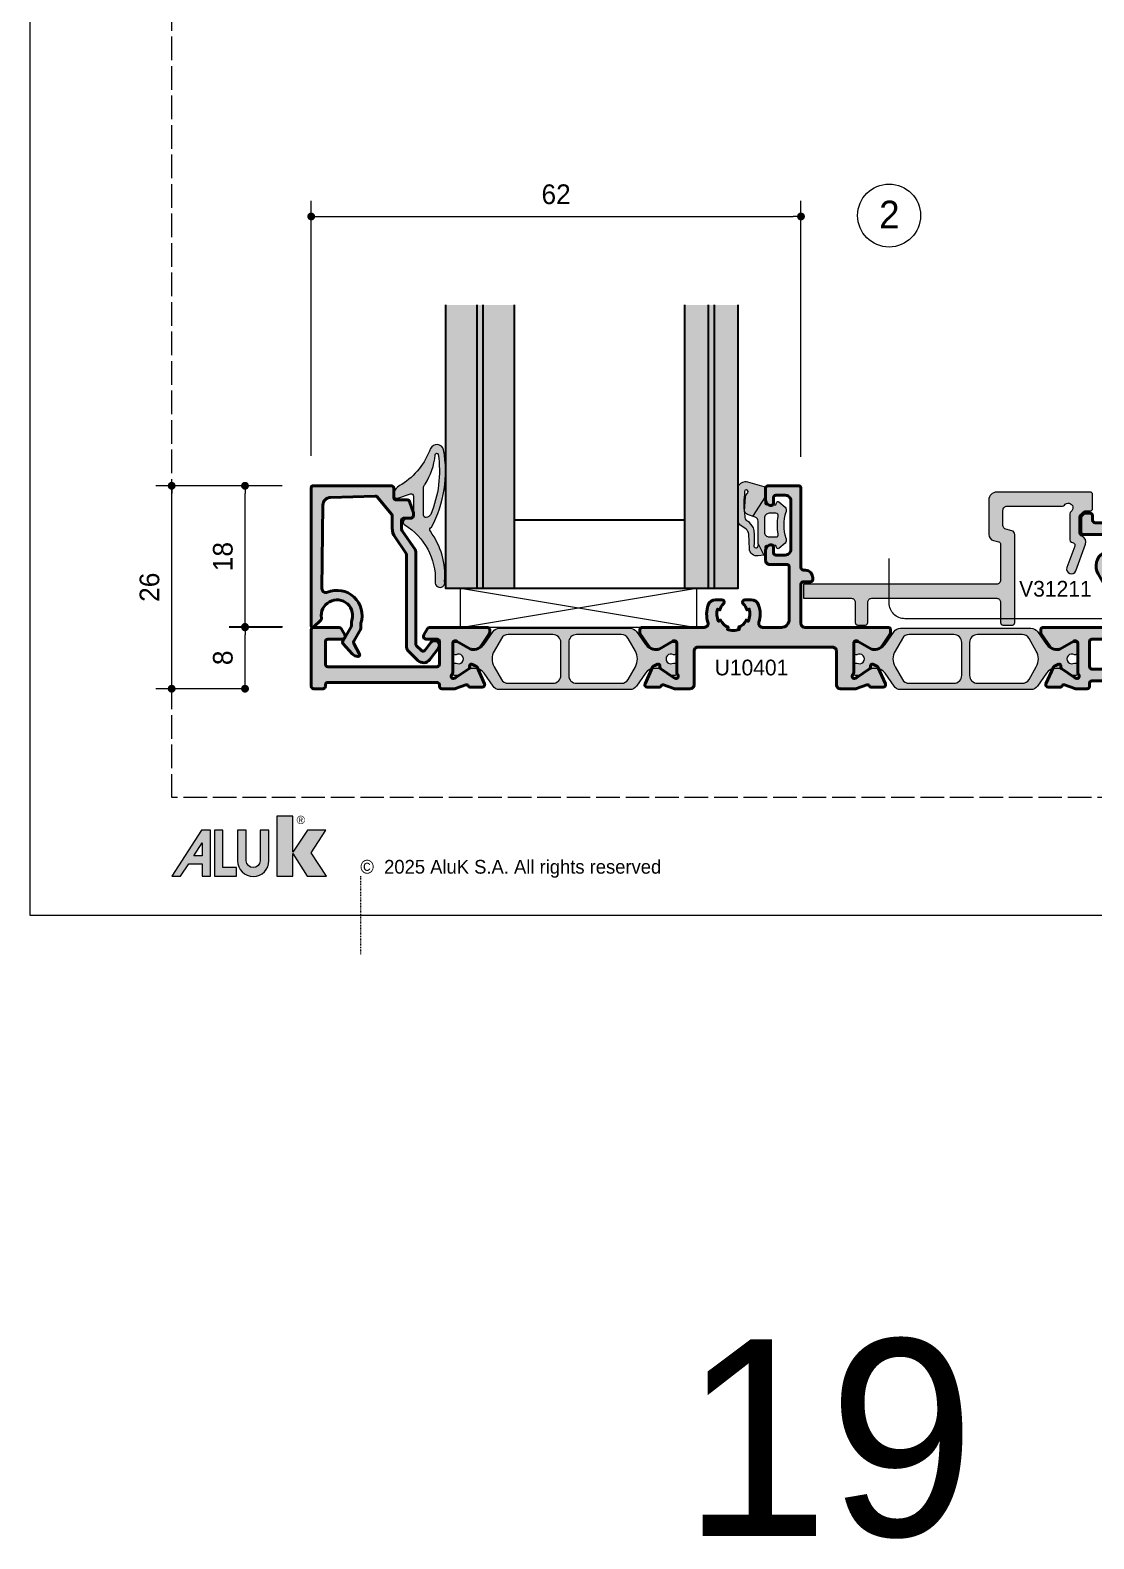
# Model space of a CAD drawing. Header units: millimetres. Extents: x -576 to 4430, y -1196 to 2690.
# Drawn here: x 2080 to 2215.3, y -79.2 to 112.6 of the extents above; entities that cross this region are included whole.
import ezdxf

# ---------------------------------------------------------------- set-up
doc = ezdxf.new("R2010")
doc.units = ezdxf.units.MM
doc.header["$LTSCALE"] = 0.25
doc.header["$MEASUREMENT"] = 0
doc.linetypes.add('ACAD_ISO02W100', pattern=[15, 12, -3])
doc.linetypes.add('DOT2', pattern=[0.125, 0, -0.125])
doc.layers.get('0').update_dxf_attribs({"lineweight": 5})
doc.layers.get('Defpoints').update_dxf_attribs({"lineweight": 5})
for name, color, linetype, lineweight in [('01_Accessories', 102, 'Continuous', 9), ('01_Aluminum', 4, 'Continuous', 40), ('01_Dimension', 251, 'Continuous', 9), ('01_Fill Glass', 254, 'Continuous', 0), ('01_Fill Plastic', 253, 'Continuous', 0), ('01_Fill Polyamide', 10, 'Continuous', 0), ('01_Glazing', 6, 'Continuous', 25), ('01_Plastic', 3, 'Continuous', 20), ('01_Polyamide', 201, 'Continuous', 20), ('01_Text', 40, 'Continuous', 25), ('01_Thin line', 8, 'Continuous', 9)]:
    doc.layers.add(name, color=color, linetype=linetype, lineweight=lineweight)
doc.layers.add('01_ALUK Logo', color=7, linetype='Continuous')
doc.layers.add('VETRO', color=6, linetype='Continuous')
doc.layers.add('01_Fill 2°material', color=7, linetype='Continuous', lineweight=0, true_color=0xbfbfbf)
doc.layers.add('01_Fill Aluminum', color=7, linetype='Continuous', lineweight=0, true_color=0xdcdcdc)
doc.layers.add('02_Block Frame', color=7, linetype='Continuous', lineweight=5, true_color=0xe2001a, plot=False)
doc.layers.add('02_Layout Grid', color=252, linetype='DOT2', lineweight=5, plot=False, transparency=0.5)
doc.styles.add('Aluk Text', font='GOTHIC.TTF')
doc.styles.get("Standard").update_dxf_attribs({"font": 'arial.ttf'})
doc.dimstyles.new('ALUK Manual 1-1', dxfattribs={"dimtxt": 2.5, "dimasz": 1, "dimexe": 2, "dimexo": 4, "dimgap": 1.5, "dimtad": 3, "dimdec": 1, "dimdsep": 46, "dimtxsty": 'Aluk Text', "dimblk": 'DOT', "dimcen": 0, "dimclrd": 256, "dimclre": 256, "dimclrt": 2, "dimaunit": 1, "dimadec": 0, "dimazin": 0, "dimtfac": 0.7, "dimtdec": 1, "dimtmove": 0, "dimatfit": 3, "dimldrblk": 'DOT', "dimfxl": 1, "dimtolj": 2, "dimlwd": -1, "dimlwe": -1, "dimarcsym": 0})

# ---------------------------------------------------------------- blocks, each defined once
blk = doc.blocks.new('N10822')
at = {"layer": '01_Fill Aluminum', "ltscale": 0.25}
h = blk.add_hatch(color=256, dxfattribs=at)
h.dxf.hatch_style = 1
h.paths.add_polyline_path([(18.3, 0.1, 0.414214), (18.1, 0.3), (0.5, 0.3, 0.668179), (0.36, -0.04), (1.23, -0.92, 0.239713), (1.49, -1, -1.314619), (1.05, -4.83, 0.096472), (0.94, -4.81), (0.5, -4.81, -0.131652), (0.35, -4.77), (-1.45, -3.73, 0.32492), (-1.8, -3.77), (-3.06, -4.9, 0.221443), (-3.39, -5.68, 0.543658), (-3.1, -5.84), (-1.75, -5.11, -0.260828), (-1.45, -5.11), (0.03, -5.97, 0.131652), (0.18, -6.01), (0.73, -6.01, -0.077954), (0.82, -6.02, 0.639471), (4.76, -1.75, -0.535663), (5.22, -1.06), (15.84, -1.19, -0.402203), (16.83, -2.16), (16.99, -7.85, -0.237824), (16.88, -8.1), (14.69, -9.93, -0.175595), (14.5, -10), (12.9, -10, 0.153915), (11.76, -10.36), (9.83, -11.71, -0.153915), (9.54, -11.8), (-2.02, -11.8, 0.198912), (-2.73, -12.09), (-3.9, -13.27, 0.457988), (-3.79, -14.78), (-2.36, -15.88, 1), (-1.63, -14.92), (-2.62, -14.16, -0.452966), (-2.65, -13.71), (-2.03, -13.09, -0.198912), (-1.81, -13), (9.92, -13, 0.153915), (10.21, -12.91), (12.57, -11.25, -0.153915), (12.75, -11.2), (13.9, -11.2, -0.414214), (14.2, -11.5), (14.2, -12.4, 0.414214), (14.5, -12.7), (14.77, -12.7, 0.078702), (14.86, -12.69), (16.29, -12.22, 0.32492), (16.5, -11.93), (16.5, -10.5, -0.414214), (16.8, -10.2), (18, -10.2, 0.414214), (18.3, -9.9)])
at = {"layer": '01_Aluminum'}
blk.add_lwpolyline([(0.82, -6.02, 0.077954), (0.73, -6.01), (0.18, -6.01, -0.131652), (0.03, -5.97), (-1.45, -5.11, 0.260828), (-1.75, -5.11), (-3.1, -5.84, -0.568509), (-3.39, -5.67), (-3.39, -5.65, -0.212557), (-3.06, -4.9), (-1.8, -3.77, -0.32492), (-1.45, -3.73), (0.35, -4.77, 0.131652), (0.5, -4.81), (0.94, -4.81, -0.096472), (1.05, -4.83, 1.314619), (1.49, -1, -0.239713), (1.23, -0.92), (0.36, -0.04, -0.668179), (0.5, 0.3), (18.1, 0.3, -0.414214), (18.3, 0.1), (18.3, -9.9, -0.414216), (18, -10.2), (16.8, -10.2, 0.414214), (16.5, -10.5), (16.5, -11.93, -0.32492), (16.29, -12.22), (14.86, -12.69, -0.078702), (14.77, -12.7), (14.5, -12.7, -0.414214), (14.2, -12.4), (14.2, -11.5, 0.414214), (13.9, -11.2), (12.75, -11.2, 0.153915), (12.57, -11.25), (10.21, -12.91, -0.153915), (9.92, -13), (-1.81, -13, 0.198912), (-2.03, -13.09), (-2.65, -13.71, 0.452966), (-2.62, -14.16), (-1.63, -14.92, -1), (-2.36, -15.88), (-3.79, -14.78, -0.457988), (-3.9, -13.27), (-2.73, -12.09, -0.198912), (-2.02, -11.8), (9.54, -11.8, 0.153915), (9.83, -11.71), (11.76, -10.36, -0.153915), (12.9, -10), (14.5, -10, 0.175595), (14.69, -9.93), (16.88, -8.1, 0.237824), (16.99, -7.85), (16.83, -2.16, 0.402203), (15.84, -1.19), (5.23, -1.06, 0.542071), (4.76, -1.75, -0.639471)], format="xyb", close=True, dxfattribs=at)
blk = doc.blocks.new('809120')
at = {"layer": '01_Fill Plastic', "ltscale": 0.25}
h = blk.add_hatch(color=256, dxfattribs=at)
h.dxf.hatch_style = 1
h.paths.add_polyline_path([(-9.32, -2.78, 1.248095), (-9.27, -3.97, 0.180641), (-2.91, -2.16, -0.571388), (-2.39, -2.31, 0.168668), (7.45, -3.84, 0.698506), (7.61, -2.17, -0.159099), (3.03, 1.47, 0.302817), (1.73, 2.5, 0.536771), (1.31, 1.97), (1.84, 0.39, -0.511773), (1.55, 0), (-1.05, 0, -0.414214), (-1.35, 0.3), (-1.35, 0.9, 0.752498), (-2.1, 1.11, -0.27203)])
h.paths.add_polyline_path([(-0.88, -1.3), (2.72, -1.3, -0.138334), (3.09, -1.49, 0.117417), (6.79, -2.77, -0.964685), (6.87, -3.15, -0.136865), (-0.77, -2.2, -0.234974), (-1.15, -1.61, -0.505344)], flags=16)
at = {"layer": '01_Plastic'}
for points in [[(-1.35, 0.9, 0.752498), (-2.1, 1.11, -0.27203), (-9.32, -2.78, 1.248095), (-9.27, -3.97, 0.180641), (-2.91, -2.16, -0.571388), (-2.39, -2.31, 0.168668), (7.45, -3.84, 0.698506), (7.61, -2.17, -0.159099), (3.03, 1.47, 0.302817), (1.73, 2.5, 0.536771), (1.31, 1.97), (1.84, 0.39, -0.511773), (1.55, 0), (-1.05, 0, -0.414214), (-1.35, 0.3)], [(6.87, -3.15, -0.136865), (-0.77, -2.2, -0.234974), (-1.15, -1.61, -0.505344), (-0.88, -1.3), (2.72, -1.3, -0.138334), (3.09, -1.49, 0.117417), (6.79, -2.77, -0.964685)]]:
    blk.add_lwpolyline(points, format="xyb", close=True, dxfattribs=at)
blk = doc.blocks.new('U10401')
at = {"layer": '01_Fill Aluminum', "ltscale": 0.25}
h = blk.add_hatch(color=256, dxfattribs=at)
h.dxf.hatch_style = 1
h.paths.add_polyline_path([(38.35, 6.97, 0.147321), (38.4, 7.14), (38.4, 7.5, 0.414214), (38.1, 7.8), (30.5, 7.8, -0.414214), (30.2, 8.1), (30.2, 12.98, -0.131652), (30.24, 13.13), (31.09, 14.6, 0.400766), (30.44, 17.28, -0.255626), (30.3, 17.54), (30.3, 19.3, -0.414214), (30.6, 19.6), (33, 19.6, 0.414214), (33.3, 19.9), (33.3, 21.78, 0.198912), (33.21, 21.99), (32.99, 22.21, 0.198912), (32.78, 22.3), (32.1, 22.3, 0.414214), (31.8, 22), (31.8, 21.4, -0.414214), (31.5, 21.1), (29.09, 21.1, 0.404026), (28.79, 20.81), (28.64, 16.62, 0.424475), (29.14, 16.1), (29.36, 16.1, -0.57735), (29.79, 15.35), (28.64, 13.35, -0.267949), (28.2, 13.1), (22.81, 13.1), (22.51, 12.8), (22.21, 13.1), (16.8, 13.1, -0.267949), (16.36, 13.35), (15.21, 15.35, -0.57735), (15.64, 16.1), (15.86, 16.1, 0.424475), (16.36, 16.62), (16.21, 20.81, 0.404026), (15.91, 21.1), (13.5, 21.1, -0.414214), (13.2, 21.4), (13.2, 24.7, 0.414214), (12.9, 25), (1, 25, 0.414214), (0, 24), (0, 0.3, 0.414214), (0.3, 0), (1.3, 0, 0.414214), (1.6, 0.3), (1.6, 0.7, -0.414214), (1.9, 1), (17.3, 1, -0.414214), (17.6, 0.7), (17.6, 0.3, 0.414214), (17.9, 0), (18.9, 0, 0.414214), (19.2, 0.3), (19.2, 0.7, -0.414214), (19.5, 1), (31.9, 1, -0.414214), (32.2, 0.7), (32.2, 0.3, 0.414214), (32.5, 0), (33.97, 0, 0.086513), (34.07, 0.02), (35.37, 0.49, -0.392793), (35.67, 0.36), (35.67, 0.35, 0.294413), (35.89, 0.21), (37.46, 0.2, 0.548619), (37.74, 0.62), (36.79, 2.73, 0.177976), (36.65, 2.87), (36.14, 3.11, 0.717549), (35.85, 2.87, -0.329769), (35.73, 2.53), (34.1, 1.41), (33.92, 1.33, -0.855531), (33.6, 1.82, 0.213411), (33.7, 2.05), (33.7, 5.8, -0.414983), (34, 6.1), (34.05, 6.1, -0.131652), (34.2, 6.06), (35.96, 5.04, 0.131652), (36.11, 5), (36.48, 5, 0.248118), (37.31, 5.44)])
h.paths.add_polyline_path([(32.2, 6), (32.2, 2.8, -0.414214), (31.9, 2.5), (1.8, 2.5, -0.414214), (1.5, 2.8), (1.5, 23.2, -0.414214), (1.8, 23.5), (11.4, 23.5, -0.414214), (11.7, 23.2), (11.7, 20.1, 0.414214), (12.2, 19.6), (14.4, 19.6, -0.414214), (14.7, 19.3), (14.7, 17.54, -0.255626), (14.56, 17.28, 0.400766), (13.91, 14.6), (15.47, 11.9, 0.267949), (16.33, 11.4), (19.16, 11.4, -0.552156), (19.43, 10.97, 0.196798), (19.28, 8.4, 0.320528), (20.23, 7.72), (21.01, 7.72, 0.666464), (21.22, 8.23, -0.120948), (20.78, 8.97), (20.49, 8.88, -0.18921), (20.61, 10.41), (20.88, 10.28, -0.18921), (21.84, 11.18), (21.73, 11.45, -0.18921), (23.27, 11.45), (23.16, 11.18, -0.18921), (24.12, 10.28), (24.39, 10.41, -0.18921), (24.51, 8.88), (24.22, 8.97, -0.120948), (23.78, 8.23, 0.666464), (23.99, 7.72), (24.77, 7.72, 0.320528), (25.72, 8.4, 0.196798), (25.57, 10.97, -0.552156), (25.84, 11.4), (28.26, 11.4, -0.414214), (28.76, 10.9), (28.76, 7.3, 0.414214), (29.76, 6.3), (31.9, 6.3, -0.414214)], flags=16)
h.paths.add_polyline_path([(89.35, 6.97, 0.318573), (89.34, 7.32, 0.619782), (89.1, 7.8), (81.21, 7.8, -0.509087), (80.74, 8.45, 0.164614), (80.71, 10.63, 0.317837), (79.76, 11.3), (78.97, 11.3, 0.671875), (78.76, 10.79, -0.124742), (79.22, 10.03), (79.51, 10.12, -0.18921), (79.39, 8.59), (79.12, 8.72, -0.18921), (78.16, 7.82), (78.27, 7.55, -0.18921), (76.73, 7.55), (76.84, 7.82, -0.18921), (75.88, 8.72), (75.61, 8.59, -0.18921), (75.49, 10.12), (75.78, 10.03, -0.124742), (76.24, 10.79, 0.671875), (76.03, 11.3), (75.24, 11.3, 0.317837), (74.29, 10.63, 0.164614), (74.26, 8.45, -0.509087), (73.79, 7.8), (71.4, 7.8, -0.414214), (70.4, 8.8), (70.4, 15.5, -0.414214), (70.7, 15.8), (72.9, 15.8, 0.414214), (73.4, 16.3), (73.4, 17.6, 0.414214), (72.7, 18.3, 0.414214), (72.4, 18), (72.4, 17.3, -0.414214), (72.1, 17), (70.9, 17, -0.414214), (70.2, 17.7), (70.2, 23.9, -0.414214), (70.9, 24.6), (72.1, 24.6, -0.414214), (72.4, 24.3), (72.4, 23.6, 0.414214), (72.7, 23.3, 0.414214), (73.4, 24), (73.4, 25.5, 0.414214), (73.1, 25.8), (69.2, 25.8, 0.414214), (68.9, 25.5), (68.9, 15.38, -0.414214), (68.6, 15.08), (68.32, 15.08, 0.429768), (67.41, 13.96, 0.494958), (67.71, 13.59), (68.59, 13.6, -0.423096), (68.9, 13.3), (68.9, 8.3, -0.414214), (68.4, 7.8), (57.8, 7.8, 0.619782), (57.56, 7.32, 0.32569), (57.55, 6.97), (58.59, 5.44, 0.248118), (59.42, 5), (59.79, 5, 0.131652), (59.94, 5.04), (61.77, 6.1), (61.9, 6.1, -0.413444), (62.2, 5.8), (62.2, 2.05, 0.213411), (62.3, 1.82, -0.85546), (61.98, 1.33), (61.8, 1.41), (60.17, 2.53, -0.267949), (60.04, 2.8), (60.05, 2.92, 0.57735), (59.76, 3.11), (59.25, 2.87, 0.177976), (59.11, 2.73), (58.16, 0.62, 0.544467), (58.44, 0.2), (60.01, 0.21, 0.303984), (60.23, 0.35, -0.402738), (60.53, 0.49), (61.83, 0.02, 0.086513), (61.93, 0), (63.9, 0, 0.414214), (64.4, 0.5), (64.4, 4.8, -0.414214), (64.9, 5.3), (82, 5.3, -0.414214), (82.5, 4.8), (82.5, 0.5, 0.414214), (83, 0), (84.97, 0, 0.086513), (85.07, 0.02), (86.37, 0.49, -0.392793), (86.67, 0.36), (86.67, 0.35, 0.294413), (86.89, 0.21), (88.46, 0.2, 0.548619), (88.74, 0.62), (87.79, 2.73, 0.177976), (87.65, 2.87), (87.14, 3.11, 0.717549), (86.85, 2.87, -0.329769), (86.73, 2.53), (85.1, 1.41), (84.92, 1.33, -0.855531), (84.6, 1.82, 0.213411), (84.7, 2.05), (84.7, 5.8, -0.414983), (85, 6.1), (85.13, 6.1), (86.96, 5.04, 0.131652), (87.11, 5), (87.48, 5, 0.248118), (88.31, 5.44)])
h.paths.add_polyline_path([(131.2, 7.5, 0.414214), (130.9, 7.8), (127.65, 7.8, 0.267949), (127.39, 7.65), (126.94, 6.87, 0.131652), (126.9, 6.72, 0.569051), (127.2, 6.3), (129.1, 6.3, -0.414214), (129.4, 6), (129.4, 3.1, -0.414214), (129.1, 2.8), (115.2, 2.8, -0.414214), (114.9, 3.1), (114.9, 6, -0.414214), (115.2, 6.3), (116.6, 6.3, 0.414214), (116.9, 6.6, 0.240277), (116.86, 6.87), (116.41, 7.65, 0.267949), (116.15, 7.8), (108.8, 7.8, 0.619782), (108.56, 7.32, 0.32569), (108.55, 6.97), (109.59, 5.44, 0.248118), (110.42, 5), (110.79, 5, 0.131652), (110.94, 5.04), (112.77, 6.1), (112.9, 6.1, -0.413444), (113.2, 5.8), (113.2, 2.05, 0.213411), (113.3, 1.82, -0.85546), (112.98, 1.33), (112.8, 1.41), (111.17, 2.53, -0.267949), (111.04, 2.8), (111.05, 2.92, 0.57735), (110.76, 3.11), (110.25, 2.87, 0.177976), (110.11, 2.73), (109.16, 0.62, 0.544467), (109.44, 0.2), (111.01, 0.21, 0.303984), (111.23, 0.35, -0.402738), (111.53, 0.49), (112.83, 0.02, 0.086513), (112.93, 0), (114.6, 0, 0.563903), (114.92, 0.41, -0.511916), (115.2, 0.8), (129.1, 0.8, -0.414214), (129.4, 0.5), (129.4, 0.3, 0.414214), (129.7, 0), (130.9, 0, 0.414214), (131.2, 0.3)])
at = {"layer": '01_Fill Polyamide', "ltscale": 0.25}
h = blk.add_hatch(color=256, dxfattribs=at)
h.dxf.hatch_style = 1
h.paths.add_polyline_path([(61.78, 4.32), (61.9, 4.32, 0.414214), (62.2, 4.62), (62.2, 5.62, 0.414214), (61.9, 5.92), (61.51, 5.92, 0.131652), (61.41, 5.89), (59.9, 5.02, -0.131652), (59.8, 4.99), (59.44, 4.99, -0.244698), (58.21, 5.63), (57.07, 7.27, 0.244698), (56.25, 7.69), (39.65, 7.69, 0.244698), (38.83, 7.27), (37.69, 5.63, -0.244698), (36.46, 4.99), (36.1, 4.99, -0.131653), (36, 5.02), (34.49, 5.89, 0.131653), (34.39, 5.92), (34, 5.92, 0.414214), (33.7, 5.62), (33.7, 4.62, 0.414214), (34, 4.32), (34.12, 4.32, -1.809153), (34.12, 3.27), (34, 3.27, 0.414214), (33.7, 2.97), (33.7, 1.97, 0.414214), (34, 1.67), (34.39, 1.67, 0.131655), (34.49, 1.7), (36, 2.57, -0.131655), (36.1, 2.59), (36.46, 2.59, -0.244698), (37.69, 1.96), (38.83, 0.32, 0.244698), (39.65, -0.11), (56.25, -0.11, 0.244698), (57.07, 0.32), (58.21, 1.96, -0.244698), (59.44, 2.59), (59.8, 2.59, -0.131652), (59.9, 2.57), (61.41, 1.7, 0.131652), (61.51, 1.67), (61.9, 1.67, 0.414214), (62.2, 1.97), (62.2, 2.97, 0.414214), (61.9, 3.27), (61.78, 3.27, -1.809153)])
h.paths.add_polyline_path([(56.93, 2.79), (56.01, 1.19, -0.267949), (55.14, 0.69), (49.45, 0.69, -0.414214), (48.45, 1.69), (48.45, 5.89, -0.414214), (49.45, 6.89), (55.14, 6.89, -0.267948), (56.01, 6.39), (56.93, 4.79, -0.26795)], flags=16)
h.paths.add_polyline_path([(47.45, 1.69, -0.414214), (46.45, 0.69), (40.76, 0.69, -0.267948), (39.89, 1.19), (38.97, 2.79, -0.267951), (38.97, 4.79), (39.89, 6.39, -0.267948), (40.76, 6.89), (46.45, 6.89, -0.414214), (47.45, 5.89)], flags=16)
h.paths.add_polyline_path([(112.78, 4.32), (112.9, 4.32, 0.414214), (113.2, 4.62), (113.2, 5.62, 0.414214), (112.9, 5.92), (112.51, 5.92, 0.131652), (112.41, 5.89), (110.9, 5.02, -0.131652), (110.8, 4.99), (110.44, 4.99, -0.244698), (109.21, 5.63), (108.07, 7.27, 0.244698), (107.25, 7.69), (90.65, 7.69, 0.244698), (89.83, 7.27), (88.69, 5.63, -0.244698), (87.46, 4.99), (87.1, 4.99, -0.131653), (87, 5.02), (85.49, 5.89, 0.131653), (85.39, 5.92), (85, 5.92, 0.414214), (84.7, 5.62), (84.7, 4.62, 0.414214), (85, 4.32), (85.12, 4.32, -1.809153), (85.12, 3.27), (85, 3.27, 0.414214), (84.7, 2.97), (84.7, 1.97, 0.414214), (85, 1.67), (85.39, 1.67, 0.131655), (85.49, 1.7), (87, 2.57, -0.131655), (87.1, 2.59), (87.46, 2.59, -0.244698), (88.69, 1.96), (89.83, 0.32, 0.244698), (90.65, -0.11), (107.25, -0.11, 0.244698), (108.07, 0.32), (109.21, 1.96, -0.244698), (110.44, 2.59), (110.8, 2.59, -0.131652), (110.9, 2.57), (112.41, 1.7, 0.131652), (112.51, 1.67), (112.9, 1.67, 0.414214), (113.2, 1.97), (113.2, 2.97, 0.414214), (112.9, 3.27), (112.78, 3.27, -1.809153)])
h.paths.add_polyline_path([(89.97, 4.79), (90.89, 6.39, -0.267948), (91.76, 6.89), (97.45, 6.89, -0.414214), (98.45, 5.89), (98.45, 1.69, -0.414214), (97.45, 0.69), (91.76, 0.69, -0.267948), (90.89, 1.19), (89.97, 2.79, -0.267951)], flags=16)
h.paths.add_polyline_path([(99.45, 5.89, -0.414214), (100.45, 6.89), (106.14, 6.89, -0.267948), (107.01, 6.39), (107.93, 4.79, -0.26795), (107.93, 2.79), (107.01, 1.19, -0.267949), (106.14, 0.69), (100.45, 0.69, -0.414214), (99.45, 1.69)], flags=16)
at = {"layer": '01_Aluminum'}
for points in [[(29.09, 21.1, 0.404026), (28.79, 20.81), (28.64, 16.62, 0.424475), (29.14, 16.1), (29.36, 16.1, -0.57735), (29.79, 15.35), (28.64, 13.35, -0.267949), (28.2, 13.1), (22.81, 13.1), (22.51, 12.8), (22.21, 13.1), (16.8, 13.1, -0.267949), (16.36, 13.35), (15.21, 15.35, -0.57735), (15.64, 16.1), (15.86, 16.1, 0.424475), (16.36, 16.62), (16.21, 20.81, 0.404026), (15.91, 21.1), (13.5, 21.1, -0.414214), (13.2, 21.4), (13.2, 24.7, 0.414214), (12.9, 25), (1, 25, 0.414214), (0, 24), (0, 0.3, 0.414214), (0.3, 0), (1.3, 0, 0.414214), (1.6, 0.3), (1.6, 0.7, -0.414214), (1.9, 1), (17.3, 1, -0.414214), (17.6, 0.7), (17.6, 0.3, 0.414214), (17.9, 0), (18.9, 0, 0.414214), (19.2, 0.3), (19.2, 0.7, -0.414214), (19.5, 1), (31.9, 1, -0.414214), (32.2, 0.7), (32.2, 0.3, 0.414214), (32.5, 0), (33.97, 0, 0.086513), (34.07, 0.02), (35.37, 0.49, -0.392793), (35.67, 0.36), (35.67, 0.35, 0.294413), (35.89, 0.21), (37.46, 0.2, 0.548619), (37.74, 0.62), (36.79, 2.73, 0.177976), (36.65, 2.87), (36.14, 3.11, 0.57735), (35.85, 2.92), (35.86, 2.8, -0.267949), (35.73, 2.53), (34.1, 1.41), (33.92, 1.33, -0.85546), (33.6, 1.82, 0.213411), (33.7, 2.05), (33.7, 5.8, -0.412357), (34, 6.1), (34.05, 6.1, -0.131652), (34.2, 6.06), (35.96, 5.04, 0.131652), (36.11, 5), (36.48, 5, 0.248118), (37.31, 5.44), (38.35, 6.97, 0.153915), (38.4, 7.14), (38.4, 7.5, 0.414214), (38.1, 7.8), (30.5, 7.8, -0.414214), (30.2, 8.1), (30.2, 12.98, -0.131652), (30.24, 13.13), (31.09, 14.6, 0.400766), (30.44, 17.28, -0.255626), (30.3, 17.54), (30.3, 19.3, -0.414214), (30.6, 19.6), (33, 19.6, 0.414214), (33.3, 19.9), (33.3, 21.78, 0.198912), (33.21, 21.99), (32.99, 22.21, 0.198912), (32.78, 22.3), (32.1, 22.3, 0.414214), (31.8, 22), (31.8, 21.4, -0.414214), (31.5, 21.1)], [(83, 0), (84.97, 0, 0.086513), (85.07, 0.02), (86.37, 0.49, -0.392793), (86.67, 0.36), (86.67, 0.35, 0.294413), (86.89, 0.21), (88.46, 0.2, 0.548619), (88.74, 0.62), (87.79, 2.73, 0.177976), (87.65, 2.87), (87.14, 3.11, 0.57735), (86.85, 2.92), (86.86, 2.8, -0.267949), (86.73, 2.53), (85.1, 1.41), (84.92, 1.33, -0.85546), (84.6, 1.82, 0.213411), (84.7, 2.05), (84.7, 5.8, -0.412357), (85, 6.1), (85.05, 6.1, -0.131652), (85.2, 6.06), (86.96, 5.04, 0.131652), (87.11, 5), (87.48, 5, 0.248118), (88.31, 5.44), (89.35, 6.97, 0.153915), (89.4, 7.14), (89.4, 7.5, 0.414214), (89.1, 7.8), (81.21, 7.8, -0.509087), (80.74, 8.45, 0.164614), (80.71, 10.63, 0.317837), (79.76, 11.3), (78.97, 11.3, 0.671875), (78.76, 10.79, -0.124742), (79.22, 10.03), (79.51, 10.12, -0.18921), (79.39, 8.59), (79.12, 8.72, -0.18921), (78.16, 7.82), (78.27, 7.55, -0.18921), (76.73, 7.55), (76.84, 7.82, -0.18921), (75.88, 8.72), (75.61, 8.59, -0.18921), (75.49, 10.12), (75.78, 10.03, -0.124742), (76.24, 10.79, 0.671875), (76.03, 11.3), (75.24, 11.3, 0.317837), (74.29, 10.63, 0.164614), (74.26, 8.45, -0.509087), (73.79, 7.8), (71.4, 7.8, -0.414214), (70.4, 8.8), (70.4, 15.5, -0.414214), (70.7, 15.8), (72.9, 15.8, 0.414214), (73.4, 16.3), (73.4, 17.6, 0.414214), (72.7, 18.3, 0.414214), (72.4, 18), (72.4, 17.3, -0.414214), (72.1, 17), (70.9, 17, -0.414214), (70.2, 17.7), (70.2, 23.9, -0.414214), (70.9, 24.6), (72.1, 24.6, -0.414214), (72.4, 24.3), (72.4, 23.6, 0.414214), (72.7, 23.3, 0.414214), (73.4, 24), (73.4, 25.5, 0.414214), (73.1, 25.8), (69.2, 25.8, 0.414214), (68.9, 25.5), (68.9, 15.38, -0.414214), (68.6, 15.08), (68.32, 15.08, 0.391837), (67.4, 14.09), (67.4, 13.89, 0.414214), (67.7, 13.59), (68.6, 13.6, -0.414214), (68.9, 13.3), (68.9, 8.3, -0.414214), (68.4, 7.8), (57.8, 7.8, 0.414214), (57.5, 7.5), (57.5, 7.14, 0.153915), (57.55, 6.97), (58.59, 5.44, 0.248118), (59.42, 5), (59.79, 5, 0.131652), (59.94, 5.04), (61.7, 6.06, -0.131652), (61.85, 6.1), (61.9, 6.1, -0.412357), (62.2, 5.8), (62.2, 2.05, 0.213411), (62.3, 1.82, -0.85546), (61.98, 1.33), (61.8, 1.41), (60.17, 2.53, -0.267949), (60.04, 2.8), (60.05, 2.92, 0.57735), (59.76, 3.11), (59.25, 2.87, 0.177976), (59.11, 2.73), (58.16, 0.62, 0.548619), (58.44, 0.2), (60.01, 0.21, 0.294413), (60.23, 0.35), (60.23, 0.36, -0.392793), (60.53, 0.49), (61.83, 0.02, 0.086513), (61.93, 0), (63.9, 0, 0.414214), (64.4, 0.5), (64.4, 4.8, -0.414214), (64.9, 5.3), (82, 5.3, -0.414214), (82.5, 4.8), (82.5, 0.5, 0.414214)], [(20.61, 10.41), (20.88, 10.28, -0.18921), (21.84, 11.18), (21.73, 11.45, -0.18921), (23.27, 11.45), (23.16, 11.18, -0.18921), (24.12, 10.28), (24.39, 10.41, -0.18921), (24.51, 8.88), (24.22, 8.97, -0.120948), (23.78, 8.23, 0.666464), (23.99, 7.72), (24.77, 7.72, 0.320528), (25.72, 8.4, 0.196798), (25.57, 10.97, -0.552156), (25.84, 11.4), (28.26, 11.4, -0.414214), (28.76, 10.9), (28.76, 7.3, 0.414214), (29.76, 6.3), (31.9, 6.3, -0.414214), (32.2, 6), (32.2, 2.8, -0.414214), (31.9, 2.5), (1.8, 2.5, -0.414214), (1.5, 2.8), (1.5, 23.2, -0.414214), (1.8, 23.5), (11.4, 23.5, -0.414214), (11.7, 23.2), (11.7, 20.1, 0.414214), (12.2, 19.6), (14.4, 19.6, -0.414214), (14.7, 19.3), (14.7, 17.54, -0.255626), (14.56, 17.28, 0.400766), (13.91, 14.6), (15.47, 11.9, 0.267949), (16.33, 11.4), (19.16, 11.4, -0.552156), (19.43, 10.97, 0.196798), (19.28, 8.4, 0.320528), (20.23, 7.72), (21.01, 7.72, 0.666464), (21.22, 8.23, -0.120948), (20.78, 8.97), (20.49, 8.88, -0.18921)], [(114.6, 0), (112.93, 0, -0.086513), (112.83, 0.02), (111.53, 0.49, 0.392793), (111.23, 0.36), (111.23, 0.35, -0.294413), (111.01, 0.21), (109.44, 0.2, -0.548619), (109.16, 0.62), (110.11, 2.73, -0.177976), (110.25, 2.87), (110.76, 3.11, -0.57735), (111.05, 2.92), (111.04, 2.8, 0.267949), (111.17, 2.53), (112.8, 1.41), (112.98, 1.33, 0.85546), (113.3, 1.82, -0.213411), (113.2, 2.05), (113.2, 5.8, 0.412357), (112.9, 6.1), (112.85, 6.1, 0.131652), (112.7, 6.06), (110.94, 5.04, -0.131652), (110.79, 5), (110.42, 5, -0.248118), (109.59, 5.44), (108.55, 6.97, -0.153915), (108.5, 7.14), (108.5, 7.5, -0.414214), (108.8, 7.8), (116.15, 7.8, -0.267949), (116.41, 7.65), (116.86, 6.87, -0.131652), (116.9, 6.72), (116.9, 6.6, -0.414214), (116.6, 6.3), (115.2, 6.3, 0.414214), (114.9, 6), (114.9, 3.1, 0.414214), (115.2, 2.8), (129.1, 2.8, 0.414214), (129.4, 3.1), (129.4, 6, 0.414214), (129.1, 6.3), (127.2, 6.3, -0.414214), (126.9, 6.6), (126.9, 6.72, -0.131652), (126.94, 6.87), (127.39, 7.65, -0.267949), (127.65, 7.8), (130.9, 7.8, -0.414214), (131.2, 7.5), (131.2, 0.3, -0.414214), (130.9, 0), (129.7, 0, -0.414214), (129.4, 0.3), (129.4, 0.5, 0.414214), (129.1, 0.8), (115.2, 0.8, 0.414214), (114.9, 0.5), (114.9, 0.3, -0.414214)]]:
    blk.add_lwpolyline(points, format="xyb", close=True, dxfattribs=at)
at = {"layer": '01_Polyamide'}
for points in [[(59.44, 2.59), (59.8, 2.59, -0.131652), (59.9, 2.57), (61.41, 1.7, 0.131652), (61.51, 1.67), (61.9, 1.67, 0.414214), (62.2, 1.97), (62.2, 2.97, 0.414214), (61.9, 3.27), (61.78, 3.27, -1.809153), (61.78, 4.32), (61.9, 4.32, 0.414214), (62.2, 4.62), (62.2, 5.62, 0.414214), (61.9, 5.92), (61.51, 5.92, 0.131652), (61.41, 5.89), (59.9, 5.02, -0.131652), (59.8, 4.99), (59.44, 4.99, -0.244698), (58.21, 5.63), (57.07, 7.27, 0.244698), (56.25, 7.69), (39.65, 7.69, 0.244698), (38.83, 7.27), (37.69, 5.63, -0.244698), (36.46, 4.99), (36.1, 4.99, -0.131653), (36, 5.02), (34.49, 5.89, 0.131653), (34.39, 5.92), (34, 5.92, 0.414214), (33.7, 5.62), (33.7, 4.62, 0.414215), (34, 4.32), (34.12, 4.32, -1.809153), (34.12, 3.27), (34, 3.27, 0.414214), (33.7, 2.97), (33.7, 1.97, 0.414214), (34, 1.67), (34.39, 1.67, 0.131655), (34.49, 1.7), (36, 2.57, -0.131655), (36.1, 2.59), (36.46, 2.59, -0.244698), (37.69, 1.96), (38.83, 0.32, 0.244698), (39.65, -0.11), (56.25, -0.11, 0.244698), (57.07, 0.32), (58.21, 1.96, -0.244698)], [(110.44, 2.59), (110.8, 2.59, -0.131652), (110.9, 2.57), (112.41, 1.7, 0.131652), (112.51, 1.67), (112.9, 1.67, 0.414214), (113.2, 1.97), (113.2, 2.97, 0.414214), (112.9, 3.27), (112.78, 3.27, -1.809153), (112.78, 4.32), (112.9, 4.32, 0.414214), (113.2, 4.62), (113.2, 5.62, 0.414214), (112.9, 5.92), (112.51, 5.92, 0.131652), (112.41, 5.89), (110.9, 5.02, -0.131652), (110.8, 4.99), (110.44, 4.99, -0.244698), (109.21, 5.63), (108.07, 7.27, 0.244698), (107.25, 7.69), (90.65, 7.69, 0.244698), (89.83, 7.27), (88.69, 5.63, -0.244698), (87.46, 4.99), (87.1, 4.99, -0.131653), (87, 5.02), (85.49, 5.89, 0.131653), (85.39, 5.92), (85, 5.92, 0.414214), (84.7, 5.62), (84.7, 4.62, 0.414215), (85, 4.32), (85.12, 4.32, -1.809153), (85.12, 3.27), (85, 3.27, 0.414214), (84.7, 2.97), (84.7, 1.97, 0.414214), (85, 1.67), (85.39, 1.67, 0.131655), (85.49, 1.7), (87, 2.57, -0.131655), (87.1, 2.59), (87.46, 2.59, -0.244698), (88.69, 1.96), (89.83, 0.32, 0.244698), (90.65, -0.11), (107.25, -0.11, 0.244698), (108.07, 0.32), (109.21, 1.96, -0.244698)], [(46.45, 0.69), (40.76, 0.69, -0.267948), (39.89, 1.19), (38.97, 2.79, -0.267951), (38.97, 4.79), (39.89, 6.39, -0.267948), (40.76, 6.89), (46.45, 6.89, -0.414214), (47.45, 5.89), (47.45, 1.69, -0.414214)], [(56.93, 4.79, -0.26795), (56.93, 2.79), (56.01, 1.19, -0.267949), (55.14, 0.69), (49.45, 0.69, -0.414214), (48.45, 1.69), (48.45, 5.89, -0.414214), (49.45, 6.89), (55.14, 6.89, -0.267948), (56.01, 6.39)], [(97.45, 0.69), (91.76, 0.69, -0.267948), (90.89, 1.19), (89.97, 2.79, -0.267951), (89.97, 4.79), (90.89, 6.39, -0.267948), (91.76, 6.89), (97.45, 6.89, -0.414214), (98.45, 5.89), (98.45, 1.69, -0.414214)], [(107.93, 4.79, -0.26795), (107.93, 2.79), (107.01, 1.19, -0.267949), (106.14, 0.69), (100.45, 0.69, -0.414214), (99.45, 1.69), (99.45, 5.89, -0.414214), (100.45, 6.89), (106.14, 6.89, -0.267948), (107.01, 6.39)]]:
    blk.add_lwpolyline(points, format="xyb", close=True, dxfattribs=at)
blk = doc.blocks.new('V31211')
at = {"layer": '01_Fill Plastic', "ltscale": 0.25}
h = blk.add_hatch(color=256, dxfattribs=at)
h.dxf.hatch_style = 1
h.paths.add_polyline_path([(36.16, -9), (11.57, -9, -0.414214), (11.07, -8.5), (11.07, -3.93, -0.339788), (11.29, -3.64), (11.97, -3.46, 0.339788), (12.57, -2.69), (12.57, 1.7, 0.414214), (11.57, 2.7), (-0.33, 2.7, 0.414214), (-0.63, 2.4), (-0.63, 0.6, 0.414214), (-0.33, 0.3), (0.34, 0.3, -0.198912), (0.55, 0.21), (0.97, -0.21, -0.198912), (1.06, -0.42), (1.06, -2.58, -0.307063), (0.87, -2.85), (0.73, -2.91, 0.405839), (0.27, -3.93), (1.51, -7.31, 0.999322), (2.64, -6.89), (1.64, -4.16, -0.405444), (1.81, -3.77), (2.07, -3.67, 0.307063), (2.26, -3.39), (2.26, -0.05, 0.250492), (2.13, 0.2, -1.218525), (2.96, 1.03, 0.250492), (3.21, 0.9), (10.27, 0.9, -0.414214), (10.77, 0.4), (10.77, -1.53, -0.339788), (10.39, -2.02), (9.64, -2.22, 0.339788), (9.27, -2.7), (9.27, -13.9, 0.414214), (9.57, -14.2), (10.77, -14.2, 0.414214), (11.07, -13.9), (11.07, -11.3, -0.414214), (11.57, -10.8), (27.46, -10.8, -0.414214), (27.96, -11.3), (27.96, -13.9, 0.414214), (28.26, -14.2), (29.26, -14.2, 0.414214), (29.56, -13.9), (29.56, -11.3, -0.414214), (30.06, -10.8), (36.16, -10.8)])
at = {"layer": '01_Plastic'}
blk.add_lwpolyline([(-0.63, 2.4, -0.414214), (-0.33, 2.7), (11.57, 2.7, -0.414214), (12.57, 1.7), (12.57, -2.69, -0.339788), (11.97, -3.46), (11.29, -3.64, 0.339788), (11.07, -3.93), (11.07, -8.5, 0.414214), (11.57, -9), (36.16, -9), (36.16, -10.8), (30.06, -10.8, 0.414214), (29.56, -11.3), (29.56, -13.9, -0.414214), (29.26, -14.2), (28.26, -14.2, -0.414214), (27.96, -13.9), (27.96, -11.3, 0.414214), (27.46, -10.8), (11.57, -10.8, 0.414214), (11.07, -11.3), (11.07, -13.9, -0.414214), (10.77, -14.2), (9.57, -14.2, -0.414214), (9.27, -13.9), (9.27, -2.7, -0.339788), (9.64, -2.22), (10.39, -2.02, 0.339788), (10.77, -1.53), (10.77, 0.4, 0.414214), (10.27, 0.9), (3.21, 0.9, -0.250492), (2.96, 1.03, 1.218525), (2.13, 0.2, -0.250492), (2.26, -0.05), (2.26, -3.39, -0.307063), (2.07, -3.67), (1.81, -3.77, 0.405444), (1.64, -4.16), (2.64, -6.89, -0.999322), (1.51, -7.31), (0.27, -3.93, -0.405839), (0.73, -2.91), (0.87, -2.85, 0.307063), (1.06, -2.58), (1.06, -0.42, 0.198912), (0.97, -0.21), (0.55, 0.21, 0.198912), (0.34, 0.3), (-0.33, 0.3, -0.414214), (-0.63, 0.6)], format="xyb", close=True, dxfattribs=at)
blk = doc.blocks.new('_Dot')
at = {"color": 0, "linetype": 'ByBlock', "lineweight": -2}
blk.add_line((-0.5, 0), (-1, 0), dxfattribs=at)
at = {"color": 0, "linetype": 'ByBlock', "const_width": 0.5}
blk.add_lwpolyline([(-0.25, 0, 1), (0.25, 0, 1)], format="xyb", close=True, dxfattribs=at)
blk = doc.blocks.new('*D213')
at = {"layer": '01_Dimension', "ltscale": 0.25, "transparency": 16777216}
for p, q in [((2112.09, 36.71), (2105.33, 36.71)), ((2107.33, 29.85), (2107.33, 35.71)), ((2107.56, 28.85), (2105.33, 28.85))]:
    blk.add_line(p, q, dxfattribs=at)
at = {"layer": 'Defpoints', "color": 0, "ltscale": 0.25, "transparency": 16777216}
for p in [(2107.33, 36.71), (2116.09, 36.71), (2111.56, 28.85)]:
    blk.add_point(p, dxfattribs=at)
at = {"layer": '01_Dimension', "ltscale": 0.25, "transparency": 16777216}
for p, rotation in [((2107.33, 36.71), 90), ((2107.33, 28.85), 270)]:
    blk.add_blockref('_Dot', p, dxfattribs=dict(at, rotation=rotation))
at = {"layer": '01_Dimension', "color": 2, "ltscale": 0.25, "transparency": 16777216, "insert": (2104.52, 32.78), "char_height": 2.5, "attachment_point": 5, "rotation": 90, "style": 'Aluk Text'}
blk.add_mtext('\\A2;8', dxfattribs=at)
blk = doc.blocks.new('*D214')
at = {"layer": '01_Dimension', "ltscale": 0.25, "transparency": 16777216}
for p, q in [((2112.05, 54.65), (2105.33, 54.65)), ((2107.33, 37.65), (2107.33, 53.65)), ((2112.05, 36.65), (2105.33, 36.65))]:
    blk.add_line(p, q, dxfattribs=at)
at = {"layer": 'Defpoints', "color": 0, "ltscale": 0.25, "transparency": 16777216}
for p in [(2107.33, 54.65), (2116.05, 54.65), (2116.05, 36.65)]:
    blk.add_point(p, dxfattribs=at)
at = {"layer": '01_Dimension', "ltscale": 0.25, "transparency": 16777216}
for p, rotation in [((2107.33, 54.65), 90), ((2107.33, 36.65), 270)]:
    blk.add_blockref('_Dot', p, dxfattribs=dict(at, rotation=rotation))
at = {"layer": '01_Dimension', "color": 2, "ltscale": 0.25, "transparency": 16777216, "insert": (2104.52, 45.65), "char_height": 2.5, "attachment_point": 5, "rotation": 90, "style": 'Aluk Text'}
blk.add_mtext('\\A2;18', dxfattribs=at)
blk = doc.blocks.new('*D99')
at = {"layer": '01_Dimension', "ltscale": 0.25, "transparency": 16777216}
for p, q in [((2112.05, 54.65), (2096, 54.65)), ((2098, 29.85), (2098, 53.65)), ((2107.56, 28.85), (2096, 28.85))]:
    blk.add_line(p, q, dxfattribs=at)
at = {"layer": 'Defpoints', "color": 0, "ltscale": 0.25, "transparency": 16777216}
for p in [(2098, 54.65), (2116.05, 54.65), (2111.56, 28.85)]:
    blk.add_point(p, dxfattribs=at)
at = {"layer": '01_Dimension', "ltscale": 0.25, "transparency": 16777216}
for p, rotation in [((2098, 54.65), 90), ((2098, 28.85), 270)]:
    blk.add_blockref('_Dot', p, dxfattribs=dict(at, rotation=rotation))
at = {"layer": '01_Dimension', "color": 2, "ltscale": 0.25, "transparency": 16777216, "insert": (2095.19, 41.75), "char_height": 2.5, "attachment_point": 5, "rotation": 90, "style": 'Aluk Text'}
blk.add_mtext('\\A2;26', dxfattribs=at)
blk = doc.blocks.new('*D218')
at = {"layer": '01_Dimension', "ltscale": 0.25, "transparency": 16777216}
for p, q in [((2115.75, 58.45), (2115.75, 90.89)), ((2178.05, 58.35), (2178.05, 90.89)), ((2116.75, 88.89), (2177.05, 88.89))]:
    blk.add_line(p, q, dxfattribs=at)
at = {"layer": 'Defpoints', "color": 0, "ltscale": 0.25, "transparency": 16777216}
for p in [(2178.05, 88.89), (2115.75, 54.45), (2178.05, 54.35)]:
    blk.add_point(p, dxfattribs=at)
at = {"layer": '01_Dimension', "ltscale": 0.25, "transparency": 16777216, "rotation": 180}
blk.add_blockref('_Dot', (2115.75, 88.89), dxfattribs=at)
at = {"layer": '01_Dimension', "ltscale": 0.25, "transparency": 16777216}
blk.add_blockref('_Dot', (2178.05, 88.89), dxfattribs=at)
at = {"layer": '01_Dimension', "color": 2, "ltscale": 0.25, "transparency": 16777216, "insert": (2146.9, 91.7), "char_height": 2.5, "attachment_point": 5, "style": 'Aluk Text'}
blk.add_mtext('\\A2;62', dxfattribs=at)
blk = doc.blocks.new('A$C14581')
at = {"layer": '01_Text', "insert": (0, -0.19), "char_height": 2, "attachment_point": 7, "style": 'Aluk Text'}
blk.add_mtext_dynamic_manual_height_columns('{\\fPoppins|b0|i0|c0|p2;\\H0.875x;©  2025 AluK S.A. All rights reserved}', width=51.3351, gutter_width=204.25, heights=[0], dxfattribs=at)
blk = doc.blocks.new('AluK Logo')
at = {"layer": '01_ALUK Logo', "true_color": 0x323338}
h = blk.add_hatch(color=250, dxfattribs=at)
h.dxf.hatch_style = 1
h.paths.add_polyline_path([(3.94, 0), (5.02, 0), (5.02, 5.96), (3.87, 5.96), (0, 0), (1.15, 0), (2.2, 1.63), (3.94, 1.63)])
h.paths.add_polyline_path([(3.95, 2.64), (2.86, 2.64), (3.95, 4.31)], flags=16)
h = blk.add_hatch(color=250, dxfattribs=at)
h.dxf.hatch_style = 1
h.paths.add_polyline_path([(6.62, 1.12), (6.62, 5.97), (5.53, 5.97), (5.53, 0), (8.38, 0), (8.38, 1.12)])
h = blk.add_hatch(color=250, dxfattribs=at)
h.dxf.hatch_style = 1
h.paths.add_polyline_path([(12.57, 5.97), (11.43, 5.97), (11.43, 2.02, -1), (9.65, 2.02), (9.65, 5.97), (8.52, 5.97), (8.52, 2.02, 0.999791), (12.57, 2.02)])
at = {"layer": '01_ALUK Logo', "true_color": 0xe2001a}
h = blk.add_hatch(color=242, dxfattribs=at)
h.dxf.hatch_style = 1
h.paths.add_polyline_path([(18.02, 3.04), (19.92, 5.98), (17.56, 5.98), (15.66, 3.11), (15.66, 7.76), (13.58, 7.76), (13.58, 0), (15.66, 0), (15.66, 2.93), (17.53, 0), (20, 0)])
at = {"layer": '01_ALUK Logo', "color": 250, "lineweight": 0, "true_color": 0x323338}
for points in [[(2.2, 1.63), (3.94, 1.63), (3.94, 0), (5.02, 0), (5.02, 5.96), (3.87, 5.96), (0, 0), (1.15, 0)], [(8.38, 0), (8.38, 1.12), (6.62, 1.12), (6.62, 5.97), (5.53, 5.97), (5.53, 0)], [(2.86, 2.64), (3.95, 4.31), (3.95, 2.64)]]:
    blk.add_lwpolyline(points, close=True, dxfattribs=at)
blk.add_lwpolyline([(9.65, 2.02), (9.65, 5.97), (8.52, 5.97), (8.52, 2.02, 1), (12.57, 2.02), (12.57, 5.97), (11.43, 5.97), (11.43, 2.02, -1)], format="xyb", close=True, dxfattribs=at)
at = {"layer": '01_ALUK Logo', "color": 242, "lineweight": 0, "true_color": 0xe2001a}
blk.add_lwpolyline([(17.53, 0), (20, 0), (18.02, 3.04), (19.92, 5.98), (17.56, 5.98), (15.66, 3.11), (15.66, 7.76), (13.58, 7.76), (13.58, 0), (15.66, 0), (15.66, 2.93)], close=True, dxfattribs=at)
at = {"layer": '01_ALUK Logo', "color": 242, "lineweight": 0, "true_color": 0xe2001a, "insert": (16.69, 7.28), "char_height": 1.06, "attachment_point": 5}
blk.add_mtext_dynamic_manual_height_columns('®', width=0.2845, gutter_width=0.756, heights=[0], dxfattribs=at)
blk = doc.blocks.new('PAGE dispari')
at = {"layer": '02_Block Frame'}
blk.add_lwpolyline([(0, 0), (0, 297), (210, 297), (210, 0)], close=True, dxfattribs=at)
at = {"layer": '02_Block Frame', "linetype": 'ACAD_ISO02W100'}
blk.add_lwpolyline([(18, 15), (18, 282), (195, 282), (195, 15)], close=True, dxfattribs=at)
at = {"layer": '02_Layout Grid', "color": 6, "ltscale": 0.25}
blk.add_line((42, 5), (42, -5), dxfattribs=at)
at = {"layer": '01_ALUK Logo', "xscale": 0.9841678626162992, "yscale": 0.9841678626162992, "zscale": 0.9841678626162992}
blk.add_blockref('AluK Logo', (18, 5), dxfattribs=at)
at = {"layer": '01_Text'}
blk.add_blockref('A$C14581', (42, 5), dxfattribs=at)

msp = doc.modelspace()

# ---------------------------------------------------------------- hatches: boundary and pattern name
at = {"layer": '01_Fill 2°material', "ltscale": 0.25}
h = msp.add_hatch(color=256, dxfattribs=at)
h.dxf.hatch_style = 1
h.paths.add_polyline_path([(2173.551, 53.249), (2173.551, 54.27, 0.3394543), (2173.329, 54.559), (2171.232, 55.153, 0.1482487), (2170.943, 55.178, 0.2751645), (2170.051, 54.515), (2170.051, 50.296, 0.2126775), (2170.288, 49.69), (2171.07, 49.127, -0.2299984), (2171.403, 48.512), (2171.483, 46.65, 0.4281836), (2172.602, 45.732), (2173.304, 45.818), (2172.601, 47.284, -0.2920037), (2172.505, 46.809, 0.2172113), (2172.476, 46.795, -0.7781694), (2172.084, 47.203), (2172.078, 48.414), (2172.04, 48.971, 0.0547678), (2171.957, 49.3), (2171.785, 49.573), (2171.47, 49.968, 0.161076), (2171.217, 50.175), (2171.152, 50.218, -0.2259164), (2170.888, 50.768, -0.0661656), (2170.856, 53.533, 0.1295709), (2170.877, 53.787, -1.8048413), (2171.273, 53.755, 0.2184161), (2170.984, 53.195), (2170.878, 51.482, 0.3394543), (2171.249, 50.999), (2171.933, 50.755)])
at = {"layer": '01_Fill Glass', "ltscale": 0.25}
h = msp.add_hatch(color=256, dxfattribs=at)
h.dxf.hatch_style = 1
h.paths.add_polyline_path([(2163.291, 77.649), (2170.051, 77.649), (2170.051, 41.649), (2163.291, 41.649)])
h.paths.add_polyline_path([(2132.851, 77.649), (2141.611, 77.649), (2141.611, 41.649), (2132.851, 41.649)])
at = {"layer": '01_Fill Plastic', "ltscale": 0.25}
h = msp.add_hatch(color=256, dxfattribs=at)
h.dxf.hatch_style = 1
h.paths.add_polyline_path([(2176.151, 47.891, 0.0847196), (2176.134, 47.991, -0.170664), (2176.134, 51.308, 0.0847196), (2176.151, 51.407), (2176.151, 51.698, 0.2216947), (2176.044, 51.928), (2175.241, 52.602, 0.5486188), (2174.919, 52.501), (2174.851, 52.249), (2173.651, 52.249, -0.4930418), (2173.458, 52.501), (2173.551, 52.849), (2173.551, 53.249), (2171.933, 50.755), (2172.231, 50.648, -0.3394543), (2172.601, 50.165), (2172.601, 47.284), (2173.304, 45.818, 0.3635221), (2173.551, 46.114), (2173.551, 46.449), (2173.458, 46.798, -0.4930418), (2173.651, 47.049), (2174.851, 47.049), (2174.919, 46.798, 0.5486188), (2175.241, 46.696), (2176.044, 47.37, 0.2216947), (2176.151, 47.6)])
h.paths.add_polyline_path([(2173.401, 48.749), (2173.401, 50.549, -0.4142136), (2174.001, 51.149), (2174.871, 51.149, -0.4734737), (2175.165, 50.79, 0.0993311), (2175.165, 48.508, -0.4734737), (2174.871, 48.149), (2174.001, 48.149, -0.4142136)], flags=16)

# ---------------------------------------------------------------- linework, layer by layer
at = {"layer": '01_Accessories'}
for p, q in [((2134.738, 36.649), (2164.738, 41.649)), ((2134.738, 41.649), (2164.738, 36.649))]:
    msp.add_line(p, q, dxfattribs=at)
msp.add_lwpolyline([(2134.738, 41.649), (2164.738, 41.649), (2164.738, 36.649), (2134.738, 36.649)], close=True, dxfattribs=at)
at = {"layer": '01_Dimension', "color": 8}
msp.add_circle((2189.254, 89.008), 4, dxfattribs=at)
at = {"layer": '01_Glazing', "ltscale": 0.25}
for p, q in [((2136.851, 41.649), (2136.851, 77.649)), ((2137.611, 41.649), (2137.611, 77.649)), ((2141.611, 41.649), (2141.611, 77.649)), ((2163.291, 41.649), (2163.291, 77.649)), ((2166.291, 41.649), (2166.291, 77.649)), ((2167.051, 41.649), (2167.051, 77.649))]:
    msp.add_line(p, q, dxfattribs=at)
at = {"layer": '01_Glazing'}
msp.add_line((2163.291, 50.299), (2141.611, 50.299), dxfattribs=at)
at = {"layer": '01_Plastic'}
for p, q in [((2171.926, 50.745), (2173.551, 53.249)), ((2172.601, 47.284), (2173.304, 45.818))]:
    msp.add_line(p, q, dxfattribs=at)
for points in [[(2176.151, 47.891), (2176.151, 47.6, -0.2216947), (2176.044, 47.37), (2175.241, 46.696, -0.5486188), (2174.919, 46.798), (2174.851, 47.049), (2173.651, 47.049, 0.4930418), (2173.458, 46.798), (2173.551, 46.449), (2173.551, 46.114, -0.3635221), (2173.304, 45.818), (2172.602, 45.732, -0.4281836), (2171.483, 46.65), (2171.403, 48.512, 0.2299984), (2171.07, 49.127), (2170.288, 49.69, -0.2126775), (2170.051, 50.296), (2170.051, 54.515, -0.2751645), (2170.943, 55.178, -0.1482487), (2171.232, 55.153), (2173.329, 54.559, -0.3394543), (2173.551, 54.27), (2173.551, 52.849), (2173.458, 52.501, 0.4930418), (2173.651, 52.249), (2174.851, 52.249), (2174.919, 52.501, -0.5486188), (2175.241, 52.602), (2176.044, 51.928, -0.2216947), (2176.151, 51.698), (2176.151, 51.407, -0.0847196), (2176.134, 51.308, 0.170664), (2176.134, 47.991, -0.0847196)], [(2172.601, 47.284), (2172.601, 50.165, 0.3394543), (2172.231, 50.648), (2171.249, 50.999, -0.3394543), (2170.878, 51.482), (2170.985, 53.218, -0.2104988), (2171.273, 53.755, 1.8048413), (2170.877, 53.787, -0.1295709), (2170.856, 53.533, 0.0661656), (2170.888, 50.768, 0.2259164), (2171.152, 50.218), (2171.217, 50.175, -0.161076), (2171.47, 49.968), (2171.785, 49.573), (2171.957, 49.3, -0.0547678), (2172.04, 48.971), (2172.078, 48.414), (2172.084, 47.203, 0.7781694), (2172.476, 46.795, -0.2172113), (2172.505, 46.809, 0.2920037)], [(2173.401, 48.749, 0.4142136), (2174.001, 48.149), (2174.871, 48.149, 0.4734737), (2175.165, 48.508, -0.0993311), (2175.165, 50.79, 0.4734737), (2174.871, 51.149), (2174.001, 51.149, 0.4142136), (2173.401, 50.549)]]:
    msp.add_lwpolyline(points, format="xyb", close=True, dxfattribs=at)
at = {"layer": '01_Thin line'}
msp.add_lwpolyline([(2235.871, 32.799), (2221.64, 32.799, -0.4142136), (2219.64, 34.799), (2219.64, 35.749, 0.4142136), (2217.64, 37.749), (2191.273, 37.749, -0.4142136), (2189.273, 39.749), (2189.273, 45.427)], format="xyb", dxfattribs=at)
at = {"layer": 'VETRO'}
msp.add_lwpolyline([(2132.851, 77.649), (2132.851, 41.649), (2170.051, 41.649), (2170.051, 77.649)], dxfattribs=at)

# ---------------------------------------------------------------- block references
msp.add_blockref('PAGE dispari', (2080, 0))
at = {"layer": '01_Aluminum', "rotation": 90.00000000000001}
msp.add_blockref('N10822', (2116.051, 36.349), dxfattribs=at)
at = {"layer": '01_Aluminum', "xscale": -1}
msp.add_blockref('U10401', (2246.951, 28.849), dxfattribs=at)
at = {"layer": '01_Plastic', "rotation": 90.00000000000001}
msp.add_blockref('809120', (2128.751, 51.776), dxfattribs=at)
at = {"layer": '01_Plastic', "xscale": -1}
msp.add_blockref('V31211', (2214.513, 51.149), dxfattribs=at)

# ---------------------------------------------------------------- texts
at = {"layer": '01_Text', "style": 'Aluk Text'}
for s, p in [('V31211', (2205.801, 40.558)), ('U10401', (2167.071, 30.547))]:
    msp.add_text(s, height=2, dxfattribs=at).set_placement(p)
at = {"layer": '01_Text', "ltscale": 0.25, "style": 'Aluk Text'}
for s, width, insert, char_height, attachment_point in [('2', 3.17792, (2189.294, 89.142), 3.5, 5), ('19', 46.83298, (2162.981, -53.871), 25, 1)]:
    msp.add_mtext_dynamic_manual_height_columns(s, width=width, gutter_width=12.5, heights=[0], dxfattribs=dict(at, insert=insert, char_height=char_height, attachment_point=attachment_point))

# ---------------------------------------------------------------- dimensions: what is measured, and where the dimension line sits
at = {"layer": '01_Dimension', "ltscale": 0.25}
dim = msp.add_linear_dim(base=(2178.051, 88.89), p1=(2115.751, 54.449), p2=(2178.051, 54.349), dimstyle='ALUK Manual 1-1', override={"dimdec": 0}, dxfattribs=at)
dim.commit()
dim.dimension.update_dxf_attribs({"geometry": '*D218', "text_midpoint": (2146.901, 91.703)})
for base, p2, picture, middle in [((2098, 54.649), (2116.051, 54.649), '*D99', (2095.187, 41.749)), ((2107.333, 36.708), (2116.093, 36.708), '*D213', (2104.52, 32.779))]:
    dim = msp.add_linear_dim(base=base, p1=(2111.564, 28.849), p2=p2, angle=90, dimstyle='ALUK Manual 1-1', override={"dimdec": 0}, dxfattribs=at)
    dim.commit()
    dim.dimension.update_dxf_attribs({"geometry": picture, "text_midpoint": middle})
dim = msp.add_linear_dim(base=(2107.333, 54.649), p1=(2116.051, 36.649), p2=(2116.051, 54.649), angle=90, dimstyle='ALUK Manual 1-1', dxfattribs=at)
dim.commit()
dim.dimension.update_dxf_attribs({"geometry": '*D214', "text_midpoint": (2104.52, 45.649)})

doc.saveas('drawing.dxf')
